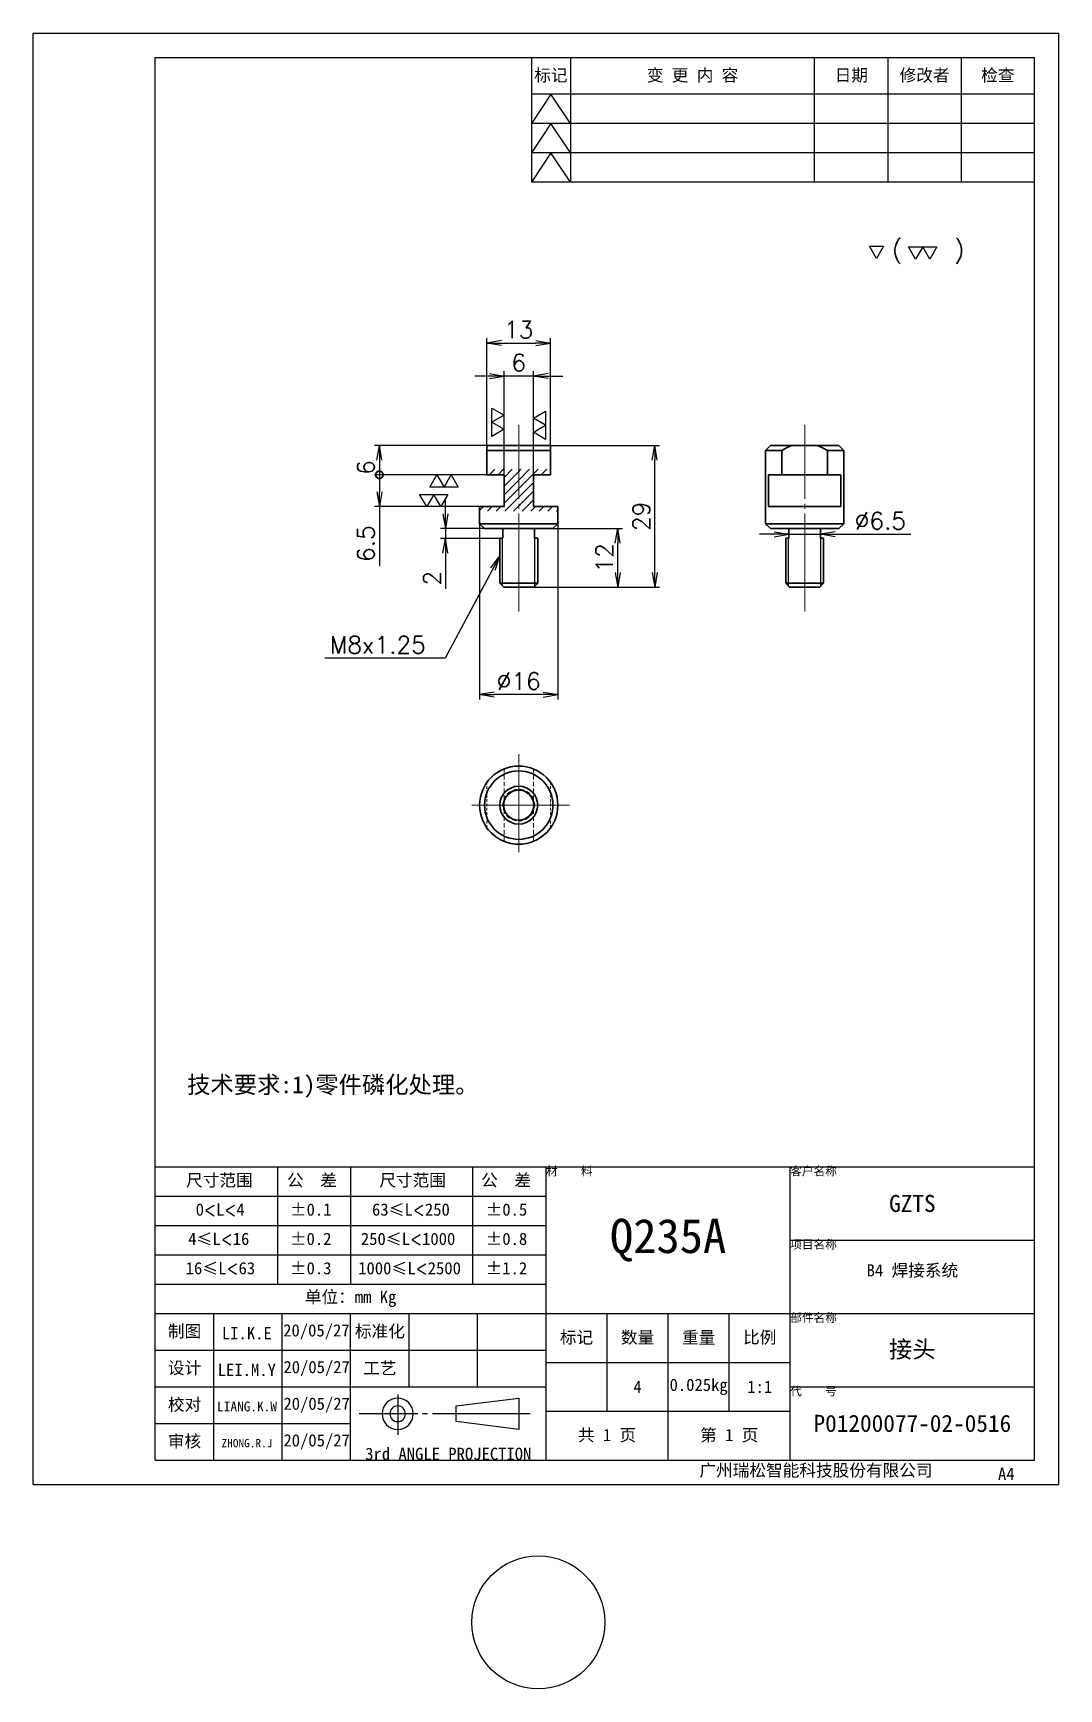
# Model space of a CAD drawing. Extents: x 0 to 18500, y -51 to 3802.
# Drawn here: x 17411.3 to 17621.3, y -46.9 to 291.9 of the extents above; entities that cross this region are included whole.
import ezdxf

# ---------------------------------------------------------------- set-up
doc = ezdxf.new("R2010")
doc.units = 0
doc.header["$MEASUREMENT"] = 0
doc.linetypes.add('CENTER-HOKUTO', pattern=[23, 20, -1, 1, -1])
doc.linetypes.add('HIDDEN-HOKUTO', pattern=[3.8, 2.5, -1.3])
doc.layers.get('0').update_dxf_attribs({"linetype": 'CONTINUOUS'})
doc.layers.get('DEFPOINTS').update_dxf_attribs({"linetype": 'CONTINUOUS'})
for name, color, linetype in [('AM_7', 2, 'CENTER-HOKUTO'), ('AM_HID', 1, 'HIDDEN-HOKUTO'), ('AM_VIS', 7, 'CONTINUOUS'), ('TITLE_FRAME', 7, 'CONTINUOUS'), ('WORD_DIM', 253, 'CONTINUOUS')]:
    doc.layers.add(name, color=color, linetype=linetype)
doc.layers.add('SOLID LINE', color=7, linetype='CONTINUOUS', lineweight=30)
doc.styles.get("Standard").update_dxf_attribs({"font": 'romans.shx', "bigfont": 'bigfont.shx'})
doc.dimstyles.get("Standard").update_dxf_attribs({"dimtxt": 3.5, "dimasz": 3, "dimexe": 1, "dimexo": 0, "dimgap": 1, "dimtad": 3, "dimdsep": 46, "dimtxsty": 'Standard', "dimblk1": 'OPEN', "dimblk2": 'OPEN', "dimsah": 1, "dimcen": 0, "dimclrd": 256, "dimclre": 256, "dimclrt": 3, "dimadec": 0, "dimazin": 0, "dimtfac": 1, "dimtmove": 0, "dimatfit": 3, "dimldrblk": 'OPEN', "dimfxl": 0, "dimtolj": 1, "dimtzin": 0, "dimarcsym": 0})
pattern_1 = [(45, (13035.3645, 12006.1917), (-0.88388348, 0.88388348), [])]

# ---------------------------------------------------------------- blocks, each defined once
blk = doc.blocks.new('_OPEN')
at = {"color": 0}
for p, q in [((-1, 0.17), (0, 0)), ((-1, -0.17), (0, 0)), ((0, 0), (-1, 0))]:
    blk.add_line(p, q, dxfattribs=at)
blk = doc.blocks.new('*D834')
at = {"layer": 'DEFPOINTS', "color": 0, "linetype": 'Continuous', "ltscale": 5}
for p in [(17517.23, 228.43), (17504.23, 207.49), (17517.23, 207.49)]:
    blk.add_point(p, dxfattribs=at)
at = {"layer": 'WORD_DIM', "linetype": 'Continuous', "lineweight": -2, "ltscale": 5}
for p, q in [((17504.23, 207.49), (17504.23, 229.43)), ((17507.23, 228.43), (17514.23, 228.43)), ((17517.23, 207.49), (17517.23, 229.43))]:
    blk.add_line(p, q, dxfattribs=at)
at = {"layer": 'WORD_DIM', "linetype": 'Continuous', "lineweight": -2, "ltscale": 5, "xscale": 3, "yscale": 3, "zscale": 3, "rotation": 180}
blk.add_blockref('_OPEN', (17504.23, 228.43), dxfattribs=at)
at = {"layer": 'WORD_DIM', "linetype": 'Continuous', "lineweight": -2, "ltscale": 5, "xscale": 3, "yscale": 3, "zscale": 3}
blk.add_blockref('_OPEN', (17517.23, 228.43), dxfattribs=at)
at = {"layer": 'WORD_DIM', "color": 3, "linetype": 'Continuous', "ltscale": 5, "insert": (17510.73, 231.18), "char_height": 3.5, "attachment_point": 5}
blk.add_mtext('\\A1;13', dxfattribs=at)
blk = doc.blocks.new('*D835')
at = {"layer": 'DEFPOINTS', "color": 0, "linetype": 'Continuous', "ltscale": 5}
for p in [(17502.73, 194.99), (17518.73, 194.99), (17502.73, 156.51)]:
    blk.add_point(p, dxfattribs=at)
at = {"layer": 'WORD_DIM', "linetype": 'Continuous', "lineweight": -2, "ltscale": 5}
for p, q in [((17502.73, 194.99), (17502.73, 155.51)), ((17518.73, 194.99), (17518.73, 155.51)), ((17515.73, 156.51), (17505.73, 156.51))]:
    blk.add_line(p, q, dxfattribs=at)
at = {"layer": 'WORD_DIM', "linetype": 'Continuous', "lineweight": -2, "ltscale": 5, "xscale": 3, "yscale": 3, "zscale": 3, "rotation": 180}
blk.add_blockref('_OPEN', (17502.73, 156.51), dxfattribs=at)
at = {"layer": 'WORD_DIM', "linetype": 'Continuous', "lineweight": -2, "ltscale": 5, "xscale": 3, "yscale": 3, "zscale": 3}
blk.add_blockref('_OPEN', (17518.73, 156.51), dxfattribs=at)
at = {"layer": 'WORD_DIM', "color": 3, "linetype": 'Continuous', "ltscale": 5, "insert": (17510.73, 159.26), "char_height": 3.5, "attachment_point": 5}
blk.add_mtext('\\A1;%%C16', dxfattribs=at)
blk = doc.blocks.new('*D836')
at = {"layer": 'DEFPOINTS', "color": 0, "linetype": 'Continuous', "ltscale": 5}
for p in [(17507.73, 221.7), (17507.73, 201.49), (17513.73, 201.49)]:
    blk.add_point(p, dxfattribs=at)
at = {"layer": 'WORD_DIM', "linetype": 'Continuous', "lineweight": -2, "ltscale": 5}
for p, q in [((17504.73, 221.7), (17501.73, 221.7)), ((17507.73, 201.49), (17507.73, 222.7)), ((17513.73, 221.7), (17507.73, 221.7)), ((17513.73, 201.49), (17513.73, 222.7)), ((17516.73, 221.7), (17519.73, 221.7))]:
    blk.add_line(p, q, dxfattribs=at)
at = {"layer": 'WORD_DIM', "linetype": 'Continuous', "lineweight": -2, "ltscale": 5, "xscale": 3, "yscale": 3, "zscale": 3}
blk.add_blockref('_OPEN', (17507.73, 221.7), dxfattribs=at)
at = {"layer": 'WORD_DIM', "linetype": 'Continuous', "lineweight": -2, "ltscale": 5, "xscale": 3, "yscale": 3, "zscale": 3, "rotation": 180}
blk.add_blockref('_OPEN', (17513.73, 221.7), dxfattribs=at)
at = {"layer": 'WORD_DIM', "color": 3, "linetype": 'Continuous', "ltscale": 5, "insert": (17510.73, 224.45), "char_height": 3.5, "attachment_point": 5}
blk.add_mtext('\\A1;6', dxfattribs=at)
blk = doc.blocks.new('_DotSmall')
at = {"color": 0, "linetype": 'ByBlock', "const_width": 0.5}
blk.add_lwpolyline([(-0.0625, 0, 1), (0.0625, 0, 1)], format="xyb", close=True, dxfattribs=at)
blk = doc.blocks.new('*D837')
at = {"layer": 'DEFPOINTS', "color": 0, "linetype": 'Continuous', "ltscale": 5}
for p in [(17504.23, 207.49), (17482.2, 201.49), (17504.23, 201.49)]:
    blk.add_point(p, dxfattribs=at)
at = {"layer": 'WORD_DIM', "linetype": 'Continuous', "lineweight": -2, "ltscale": 5}
for p, q in [((17504.23, 207.49), (17481.2, 207.49)), ((17482.2, 204.49), (17482.2, 201.49)), ((17504.23, 201.49), (17481.2, 201.49))]:
    blk.add_line(p, q, dxfattribs=at)
at = {"layer": 'WORD_DIM', "linetype": 'Continuous', "lineweight": -2, "ltscale": 5, "xscale": 3, "yscale": 3, "zscale": 3}
for name, p, rotation in [('_OPEN', (17482.2, 207.49), 90), ('_DotSmall', (17482.2, 201.49), 270)]:
    blk.add_blockref(name, p, dxfattribs=dict(at, rotation=rotation))
at = {"layer": 'WORD_DIM', "color": 3, "linetype": 'Continuous', "ltscale": 5, "insert": (17479.45, 202.99), "char_height": 3.5, "attachment_point": 5, "rotation": 90}
blk.add_mtext('\\A1;6', dxfattribs=at)
blk = doc.blocks.new('*D838')
at = {"layer": 'DEFPOINTS', "color": 0, "linetype": 'Continuous', "ltscale": 5}
for p in [(17504.23, 201.49), (17482.2, 194.99), (17502.73, 194.99)]:
    blk.add_point(p, dxfattribs=at)
at = {"layer": 'WORD_DIM', "linetype": 'Continuous', "lineweight": -2, "ltscale": 5}
for p, q in [((17504.23, 201.49), (17481.2, 201.49)), ((17482.2, 201.49), (17482.2, 197.99)), ((17502.73, 194.99), (17481.2, 194.99)), ((17482.2, 194.99), (17482.2, 182.82))]:
    blk.add_line(p, q, dxfattribs=at)
at = {"layer": 'WORD_DIM', "linetype": 'Continuous', "lineweight": -2, "ltscale": 5, "xscale": 3, "yscale": 3, "zscale": 3}
for name, p, rotation in [('_DotSmall', (17482.2, 201.49), 90), ('_OPEN', (17482.2, 194.99), 270)]:
    blk.add_blockref(name, p, dxfattribs=dict(at, rotation=rotation))
at = {"layer": 'WORD_DIM', "color": 3, "linetype": 'Continuous', "ltscale": 5, "insert": (17479.45, 187.41), "char_height": 3.5, "attachment_point": 5, "rotation": 90}
blk.add_mtext('\\A1;6.5', dxfattribs=at)
blk = doc.blocks.new('*D839')
at = {"layer": 'DEFPOINTS', "color": 0, "linetype": 'Continuous', "ltscale": 5}
for p in [(17517.73, 190.49), (17531.01, 190.49), (17513.81, 178.49)]:
    blk.add_point(p, dxfattribs=at)
at = {"layer": 'WORD_DIM', "linetype": 'Continuous', "lineweight": -2, "ltscale": 5}
for p, q in [((17517.73, 190.49), (17532.01, 190.49)), ((17531.01, 181.49), (17531.01, 187.49)), ((17513.81, 178.49), (17532.01, 178.49))]:
    blk.add_line(p, q, dxfattribs=at)
at = {"layer": 'WORD_DIM', "linetype": 'Continuous', "lineweight": -2, "ltscale": 5, "xscale": 3, "yscale": 3, "zscale": 3}
for p, rotation in [((17531.01, 190.49), 90), ((17531.01, 178.49), 270)]:
    blk.add_blockref('_OPEN', p, dxfattribs=dict(at, rotation=rotation))
at = {"layer": 'WORD_DIM', "color": 3, "linetype": 'Continuous', "ltscale": 5, "insert": (17528.26, 184.49), "char_height": 3.5, "attachment_point": 5, "rotation": 90}
blk.add_mtext('\\A1;12', dxfattribs=at)
blk = doc.blocks.new('*D840')
at = {"layer": 'DEFPOINTS', "color": 0, "linetype": 'Continuous', "ltscale": 5}
for p in [(17517.23, 207.49), (17538.58, 207.49), (17513.81, 178.49)]:
    blk.add_point(p, dxfattribs=at)
at = {"layer": 'WORD_DIM', "linetype": 'Continuous', "lineweight": -2, "ltscale": 5}
for p, q in [((17517.23, 207.49), (17539.58, 207.49)), ((17538.58, 181.49), (17538.58, 204.49)), ((17513.81, 178.49), (17539.58, 178.49))]:
    blk.add_line(p, q, dxfattribs=at)
at = {"layer": 'WORD_DIM', "linetype": 'Continuous', "lineweight": -2, "ltscale": 5, "xscale": 3, "yscale": 3, "zscale": 3}
for p, rotation in [((17538.58, 207.49), 90), ((17538.58, 178.49), 270)]:
    blk.add_blockref('_OPEN', p, dxfattribs=dict(at, rotation=rotation))
at = {"layer": 'WORD_DIM', "color": 3, "linetype": 'Continuous', "ltscale": 5, "insert": (17535.83, 192.99), "char_height": 3.5, "attachment_point": 5, "rotation": 90}
blk.add_mtext('\\A1;29', dxfattribs=at)
blk = doc.blocks.new('shiage2')
at = {"layer": 'WORD_DIM', "color": 3, "linetype": 'Continuous'}
for p, q in [((-1.44, 2.5), (4.33, 2.5)), ((0, 0), (-1.44, 2.5)), ((1.44, 2.5), (0, 0)), ((2.89, 0), (1.44, 2.5)), ((4.33, 2.5), (2.89, 0))]:
    blk.add_line(p, q, dxfattribs=at)
blk = doc.blocks.new('20')
at = {"layer": 'TITLE_FRAME', "color": 3, "linetype": 'Continuous'}
for points in [[(8.02, 2.99), (6.58, 5.49), (9.47, 5.49)], [(16.06, 2.82), (14.61, 5.33), (20.39, 5.33), (18.95, 2.82), (17.5, 5.33)]]:
    blk.add_lwpolyline(points, close=True, dxfattribs=at)
blk.add_text('(    )', height=3.5, dxfattribs=at).set_placement((11.23, 3.07))
blk = doc.blocks.new('*D841')
at = {"layer": 'DEFPOINTS', "color": 0, "linetype": 'Continuous', "ltscale": 5}
for p in [(17507.48, 190.49), (17495.72, 188.49), (17507.48, 188.49)]:
    blk.add_point(p, dxfattribs=at)
at = {"layer": 'WORD_DIM', "linetype": 'Continuous', "lineweight": -2, "ltscale": 5}
for p, q in [((17495.72, 193.49), (17495.72, 196.49)), ((17507.48, 190.49), (17494.72, 190.49)), ((17495.72, 190.49), (17495.72, 188.49)), ((17507.48, 188.49), (17494.72, 188.49)), ((17495.72, 185.49), (17495.72, 178.16))]:
    blk.add_line(p, q, dxfattribs=at)
at = {"layer": 'WORD_DIM', "linetype": 'Continuous', "lineweight": -2, "ltscale": 5, "xscale": 3, "yscale": 3, "zscale": 3}
for p, rotation in [((17495.72, 190.49), 270), ((17495.72, 188.49), 90)]:
    blk.add_blockref('_OPEN', p, dxfattribs=dict(at, rotation=rotation))
at = {"layer": 'WORD_DIM', "color": 3, "linetype": 'Continuous', "ltscale": 5, "insert": (17492.97, 180.32), "char_height": 3.5, "attachment_point": 5, "rotation": 90}
blk.add_mtext('\\A1;2', dxfattribs=at)
blk = doc.blocks.new('*D842')
at = {"layer": 'DEFPOINTS', "color": 0, "linetype": 'Continuous', "ltscale": 5}
for p in [(17566.02, 188.49), (17572.52, 189.33), (17572.52, 188.49)]:
    blk.add_point(p, dxfattribs=at)
at = {"layer": 'WORD_DIM', "linetype": 'Continuous', "lineweight": -2, "ltscale": 5}
for p, q in [((17566.02, 188.49), (17566.02, 190.33)), ((17572.52, 188.49), (17572.52, 190.33)), ((17563.02, 189.33), (17560.02, 189.33)), ((17566.02, 189.33), (17572.52, 189.33)), ((17575.52, 189.33), (17591.02, 189.33))]:
    blk.add_line(p, q, dxfattribs=at)
at = {"layer": 'WORD_DIM', "linetype": 'Continuous', "lineweight": -2, "ltscale": 5, "xscale": 3, "yscale": 3, "zscale": 3}
blk.add_blockref('_OPEN', (17566.02, 189.33), dxfattribs=at)
at = {"layer": 'WORD_DIM', "linetype": 'Continuous', "lineweight": -2, "ltscale": 5, "xscale": 3, "yscale": 3, "zscale": 3, "rotation": 180}
blk.add_blockref('_OPEN', (17572.52, 189.33), dxfattribs=at)
at = {"layer": 'WORD_DIM', "color": 3, "linetype": 'Continuous', "ltscale": 5, "insert": (17584.77, 192.08), "char_height": 3.5, "attachment_point": 5}
blk.add_mtext('\\A1;%%C6.5', dxfattribs=at)

msp = doc.modelspace()

# ---------------------------------------------------------------- hatches: boundary and pattern name
at = {"layer": 'WORD_DIM', "linetype": 'Continuous'}
h = msp.add_hatch(dxfattribs=at)
h.set_pattern_fill('ANSI31', color=256, scale=10, style=0)
h.set_pattern_definition(pattern_1)
h.paths.add_polyline_path([(17510.73215, 202.61133), (17504.23215, 202.61133), (17504.23215, 201.49158), (17507.73215, 201.49158), (17507.73215, 194.99158), (17502.73215, 194.99158), (17502.73215, 194.03738), (17510.73215, 194.03738)])
h = msp.add_hatch(dxfattribs=at)
h.set_pattern_fill('ANSI31', color=256, scale=10, style=0)
h.set_pattern_definition(pattern_1)
h.paths.add_polyline_path([(17517.23215, 202.61133), (17510.73215, 202.61133), (17510.73215, 194.03738), (17518.73215, 194.03738), (17518.73215, 194.99158), (17513.73215, 194.99158), (17513.73215, 201.49158), (17517.23215, 201.49158)])

# ---------------------------------------------------------------- linework, layer by layer
at = {"layer": 'AM_7', "lineweight": 13}
for p, q in [((17510.73215, 173.54616), (17510.73215, 211.68963)), ((17569.27079, 173.54616), (17569.27079, 211.68963)), ((17510.73215, 144.29563), (17510.73215, 123.49564)), ((17521.13217, 133.89563), (17500.33213, 133.89563))]:
    msp.add_line(p, q, dxfattribs=at)
at = {"layer": 'AM_HID', "lineweight": 13, "ltscale": 0.1625}
for p, q in [((17504.23215, 206.49158), (17510.73215, 206.49158)), ((17510.73215, 206.49158), (17517.23215, 206.49158)), ((17561.8546, 201.49158), (17561.8546, 194.99158)), ((17576.68699, 201.49158), (17576.68699, 194.99158))]:
    msp.add_line(p, q, dxfattribs=at)
at = {"layer": 'AM_HID', "lineweight": 13, "ltscale": 0.083408}
for p, q in [((17561.27079, 206.49158), (17564.6071, 206.49158)), ((17573.93449, 206.49158), (17577.27079, 206.49158))]:
    msp.add_line(p, q, dxfattribs=at)
at = {"layer": 'AM_HID', "lineweight": 13, "ltscale": 0.125}
for p, q in [((17564.6071, 201.49158), (17564.6071, 206.49158)), ((17573.93449, 206.49158), (17573.93449, 201.49158))]:
    msp.add_line(p, q, dxfattribs=at)
at = {"layer": 'AM_HID', "lineweight": 13, "ltscale": 0.2}
for p, q in [((17561.27079, 191.49158), (17569.27079, 191.49158)), ((17569.27079, 191.49158), (17577.27079, 191.49158))]:
    msp.add_line(p, q, dxfattribs=at)
at = {"layer": 'AM_HID', "lineweight": 13, "ltscale": 0.37081}
for p, q in [((17507.73215, 126.47943), (17507.73215, 141.31183)), ((17513.73215, 126.47943), (17513.73215, 141.31183))]:
    msp.add_line(p, q, dxfattribs=at)
at = {"layer": 'AM_HID', "lineweight": 13, "ltscale": 0.233185}
for p, q in [((17504.23215, 129.23194), (17504.23215, 138.55933)), ((17517.23215, 129.23194), (17517.23215, 138.55933))]:
    msp.add_line(p, q, dxfattribs=at)
at = {"layer": 'AM_HID', "lineweight": 13}
for points in [[(17564.6071, 206.49158), (17565.66349, 207.05786), (17566.67271, 207.49158)], [(17571.86888, 207.49158), (17572.9232, 207.03629), (17573.93449, 206.49158)]]:
    msp.add_lwpolyline(points, dxfattribs=at)
at = {"layer": 'AM_HID', "lineweight": 13, "ltscale": 0.37081}
msp.add_circle((17510.73215, 133.89563), 3.25, dxfattribs=at)
at = {"layer": 'AM_HID', "lineweight": 13}
for start, end in [(21.7867906, 158.2132042), (201.7867958, 338.2132094)]:
    msp.add_arc((17510.73215, 133.89563), 7, start, end, dxfattribs=at)
at = {"layer": 'AM_VIS', "lineweight": 35, "ltscale": 0.025}
for p, q in [((17504.23215, 206.49158), (17504.23215, 207.49158)), ((17517.23215, 206.49158), (17517.23215, 207.49158))]:
    msp.add_line(p, q, dxfattribs=at)
at = {"layer": 'AM_VIS', "lineweight": 35, "ltscale": 0.325}
msp.add_line((17504.23215, 207.49158), (17517.23215, 207.49158), dxfattribs=at)
at = {"layer": 'AM_VIS', "lineweight": 35, "ltscale": 0.035355}
for p, q in [((17562.27079, 207.49158), (17561.27079, 206.49158)), ((17576.27079, 207.49158), (17577.27079, 206.49158)), ((17503.73215, 190.49158), (17502.73215, 191.49158)), ((17507.48215, 188.49158), (17507.48215, 190.49158)), ((17513.98215, 188.49158), (17513.98215, 190.49158)), ((17517.73215, 190.49158), (17518.73215, 191.49158)), ((17562.27079, 190.49158), (17561.27079, 191.49158)), ((17566.02079, 188.49158), (17566.02079, 190.49158)), ((17572.52079, 188.49158), (17572.52079, 190.49158)), ((17576.27079, 190.49158), (17577.27079, 191.49158)), ((17506.85215, 188.49158), (17507.48215, 188.49158)), ((17513.98215, 188.49158), (17514.61216, 188.49158)), ((17565.39079, 188.49158), (17566.02079, 188.49158)), ((17572.5208, 188.49158), (17573.1508, 188.49158))]:
    msp.add_line(p, q, dxfattribs=at)
at = {"layer": 'AM_VIS', "lineweight": 35, "ltscale": 0.110048}
for p, q in [((17562.27079, 207.49158), (17566.67271, 207.49158)), ((17571.86888, 207.49158), (17576.27079, 207.49158))]:
    msp.add_line(p, q, dxfattribs=at)
at = {"layer": 'AM_VIS', "lineweight": 35, "ltscale": 0.129904}
msp.add_line((17571.86888, 207.49158), (17566.67271, 207.49158), dxfattribs=at)
at = {"layer": 'AM_VIS', "lineweight": 35, "ltscale": 0.1625}
for p, q in [((17504.23215, 206.49158), (17510.73215, 206.49158)), ((17510.73215, 206.49158), (17517.23215, 206.49158)), ((17507.73215, 201.49158), (17507.73215, 194.99158)), ((17513.73215, 201.49158), (17513.73215, 194.99158)), ((17561.8546, 201.49158), (17561.8546, 194.99158)), ((17576.68699, 201.49158), (17576.68699, 194.99158))]:
    msp.add_line(p, q, dxfattribs=at)
at = {"layer": 'AM_VIS', "lineweight": 35, "ltscale": 0.125}
for p, q in [((17504.23215, 201.49158), (17504.23215, 206.49158)), ((17517.23215, 206.49158), (17517.23215, 201.49158)), ((17564.6071, 206.49158), (17564.6071, 201.49158)), ((17573.93449, 206.49158), (17573.93449, 201.49158)), ((17502.73215, 194.99158), (17507.73215, 194.99158)), ((17513.73215, 194.99158), (17518.73215, 194.99158))]:
    msp.add_line(p, q, dxfattribs=at)
at = {"layer": 'AM_VIS', "lineweight": 35, "ltscale": 0.083408}
for p, q in [((17561.27079, 206.49158), (17564.6071, 206.49158)), ((17573.93449, 206.49158), (17577.27079, 206.49158))]:
    msp.add_line(p, q, dxfattribs=at)
at = {"layer": 'AM_VIS', "lineweight": 35, "ltscale": 0.375}
for p, q in [((17561.27079, 206.49158), (17561.27079, 191.49158)), ((17577.27079, 206.49158), (17577.27079, 191.49158))]:
    msp.add_line(p, q, dxfattribs=at)
at = {"layer": 'AM_VIS', "lineweight": 35, "ltscale": 0.0875}
for p, q in [((17504.23215, 201.49158), (17507.73215, 201.49158)), ((17513.73215, 201.49158), (17517.23215, 201.49158)), ((17502.73215, 194.99158), (17502.73215, 191.49158)), ((17518.73215, 194.99158), (17518.73215, 191.49158))]:
    msp.add_line(p, q, dxfattribs=at)
at = {"layer": 'AM_VIS', "lineweight": 35, "ltscale": 0.068813}
for p, q in [((17561.8546, 201.49158), (17564.6071, 201.49158)), ((17573.93449, 201.49158), (17576.68699, 201.49158))]:
    msp.add_line(p, q, dxfattribs=at)
at = {"layer": 'AM_VIS', "lineweight": 35, "ltscale": 0.233185}
msp.add_line((17573.93449, 201.49158), (17564.6071, 201.49158), dxfattribs=at)
at = {"layer": 'AM_VIS', "lineweight": 35, "ltscale": 0.37081}
msp.add_line((17561.8546, 194.99158), (17576.68699, 194.99158), dxfattribs=at)
at = {"layer": 'AM_VIS', "lineweight": 35, "ltscale": 0.2}
for p, q in [((17502.73215, 191.49158), (17518.73215, 191.49158)), ((17561.27079, 191.49158), (17569.27079, 191.49158)), ((17569.27079, 191.49158), (17577.27079, 191.49158))]:
    msp.add_line(p, q, dxfattribs=at)
at = {"layer": 'AM_VIS', "lineweight": 35, "ltscale": 0.175}
for p, q in [((17510.73215, 190.49158), (17503.73215, 190.49158)), ((17517.73215, 190.49158), (17510.73215, 190.49158)), ((17569.27079, 190.49158), (17562.27079, 190.49158)), ((17576.27079, 190.49158), (17569.27079, 190.49158))]:
    msp.add_line(p, q, dxfattribs=at)
at = {"layer": 'AM_VIS', "lineweight": 35, "ltscale": 0.28}
for p, q in [((17506.85215, 188.49158), (17506.85215, 179.29157)), ((17514.61216, 188.49158), (17514.61216, 179.29157)), ((17565.39079, 188.49158), (17565.39079, 179.29157)), ((17573.1508, 188.49158), (17573.1508, 179.29157))]:
    msp.add_line(p, q, dxfattribs=at)
at = {"layer": 'AM_VIS', "lineweight": 35, "ltscale": 0.097}
for p, q in [((17506.85215, 179.29157), (17514.61216, 179.29157)), ((17565.39079, 179.29157), (17573.1508, 179.29157))]:
    msp.add_line(p, q, dxfattribs=at)
at = {"layer": 'AM_VIS', "lineweight": 35, "ltscale": 0.028284}
for p, q in [((17507.65213, 178.49158), (17506.85215, 179.29157)), ((17513.81217, 178.49158), (17514.61216, 179.29157)), ((17566.19078, 178.49158), (17565.39079, 179.29157)), ((17572.35081, 178.49158), (17573.1508, 179.29157))]:
    msp.add_line(p, q, dxfattribs=at)
at = {"layer": 'AM_VIS', "lineweight": 35, "ltscale": 0.077}
for p, q in [((17510.73215, 178.49158), (17507.65213, 178.49158)), ((17510.73215, 178.49158), (17513.81217, 178.49158)), ((17569.27079, 178.49158), (17566.19078, 178.49158)), ((17569.27079, 178.49158), (17572.35081, 178.49158))]:
    msp.add_line(p, q, dxfattribs=at)
at = {"layer": 'AM_VIS', "lineweight": 35}
for points in [[(17564.6071, 206.49158), (17565.66349, 207.05786), (17566.67271, 207.49158)], [(17571.86888, 207.49158), (17572.9232, 207.03629), (17573.93449, 206.49158)]]:
    msp.add_lwpolyline(points, dxfattribs=at)
for radius in [8, 7, 3.88, 3.08]:
    msp.add_circle((17510.73215, 133.89563), radius, dxfattribs=at)
at = {"layer": 'TITLE_FRAME', "linetype": 'Continuous'}
for p, q in [((17436.31564, 286.86842), (17616.31564, 286.86842)), ((17436.31564, -0.13158), (17436.31564, 286.86842)), ((17513.31564, 286.86842), (17513.31564, 261.36842)), ((17521.31564, 286.86842), (17521.31564, 261.36842)), ((17571.31564, 261.36842), (17571.31564, 286.86842)), ((17586.31564, 286.86842), (17586.31564, 261.36842)), ((17601.31564, 286.86842), (17601.31564, 261.36842)), ((17616.31564, -0.13158), (17616.31564, 286.86842)), ((17616.31564, 279.36842), (17513.31564, 279.36842)), ((17517.31564, 279.36842), (17513.31564, 273.36842)), ((17521.31564, 273.36842), (17517.31564, 279.36842)), ((17616.31564, 273.36842), (17513.31564, 273.36842)), ((17517.31564, 273.36842), (17513.31564, 267.36842)), ((17521.31564, 267.36842), (17517.31564, 273.36842)), ((17616.31564, 267.36842), (17513.31564, 267.36842)), ((17517.31564, 267.36842), (17513.31564, 261.36842)), ((17521.31564, 261.36842), (17517.31564, 267.36842)), ((17616.31564, 261.36842), (17513.31564, 261.36842)), ((17436.31564, 59.86842), (17616.31564, 59.86842)), ((17436.31564, -0.13158), (17436.31564, 59.86842)), ((17461.31564, 59.86842), (17461.31564, 35.86842)), ((17476.31564, 59.86842), (17476.31564, 35.86842)), ((17501.31564, 35.86842), (17501.31564, 59.86842)), ((17516.31564, -0.13158), (17516.31564, 59.86842)), ((17566.31564, -0.13158), (17566.31564, 59.86842)), ((17616.31564, -0.13158), (17616.31564, 59.86842)), ((17436.31564, 53.86842), (17516.31564, 53.86842)), ((17436.31564, 47.86842), (17516.31564, 47.86842)), ((17566.31564, 44.86842), (17616.31564, 44.86842)), ((17436.31564, 41.86842), (17516.31564, 41.86842)), ((17436.31564, 35.86842), (17516.31564, 35.86842)), ((17436.31564, 29.86842), (17616.31564, 29.86842)), ((17448.31564, -0.13158), (17448.31564, 29.86842)), ((17462.31564, -0.13158), (17462.31564, 29.86842)), ((17476.31564, -0.13158), (17476.31564, 29.86842)), ((17488.31564, 14.86842), (17488.31564, 29.86842)), ((17502.31564, 14.86842), (17502.31564, 29.86842)), ((17528.81564, 9.86842), (17528.81564, 29.86842)), ((17541.31564, -0.13158), (17541.31564, 29.86842)), ((17553.81564, 9.86842), (17553.81564, 29.86842)), ((17436.31564, 22.36842), (17516.31564, 22.36842)), ((17516.31564, 19.86842), (17566.31564, 19.86842)), ((17436.31564, 14.86842), (17516.31564, 14.86842)), ((17566.31564, 14.86842), (17616.31564, 14.86842)), ((17436.31564, 7.36842), (17476.31564, 7.36842)), ((17516.31564, 9.86842), (17566.31564, 9.86842)), ((17436.31564, -0.13158), (17616.31564, -0.13158)), ((17436.31564, -0.13158), (17616.31564, -0.13158))]:
    msp.add_line(p, q, dxfattribs=at)
at = {"layer": 'TITLE_FRAME', "color": 2, "linetype": 'CENTER-HOKUTO'}
for p, q in [((17485.95012, 13.28684), (17485.95012, 5.01804)), ((17513.05572, 9.35084), (17478.04772, 9.35084))]:
    msp.add_line(p, q, dxfattribs=at)
at = {"layer": 'TITLE_FRAME', "color": 3, "linetype": 'Continuous'}
for p, q in [((17497.95012, 10.95084), (17510.75012, 12.55084)), ((17497.95012, 7.75084), (17497.95012, 10.95084)), ((17510.75012, 12.55084), (17510.75012, 6.15084)), ((17510.75012, 6.15084), (17497.95012, 7.75084))]:
    msp.add_line(p, q, dxfattribs=at)
for radius in [3.2, 1.6]:
    msp.add_arc((17485.95012, 9.35084), radius, 0, 359.9893827, dxfattribs=at)
at = {"layer": 'WORD_DIM', "linetype": 'Continuous'}
for p, q in [((17411.31564, 291.86842), (17621.31564, 291.86842)), ((17411.31564, -5.13158), (17411.31564, 291.86842)), ((17411.31564, 291.86842), (17621.31564, 291.86842)), ((17621.31564, -5.13158), (17621.31564, 291.86842)), ((17411.31564, -5.13158), (17621.31564, -5.13158))]:
    msp.add_line(p, q, dxfattribs=at)
at = {"layer": 'WORD_DIM', "linetype": 'Continuous', "ltscale": 5}
for p, q in [((17510.73215, 190.49158), (17507.48215, 190.49158)), ((17507.48215, 190.49158), (17507.48215, 188.49158)), ((17510.73215, 190.49158), (17513.98215, 190.49158)), ((17513.98215, 190.49158), (17513.98215, 188.49158)), ((17566.02079, 190.49158), (17566.02079, 188.49158)), ((17572.52079, 190.49158), (17572.52079, 188.49158)), ((17507.48215, 188.49158), (17506.85215, 188.49158)), ((17507.43621, 178.70751), (17507.43621, 188.49158)), ((17513.98215, 188.49158), (17514.61216, 188.49158)), ((17514.04592, 178.72533), (17514.04592, 188.49158)), ((17566.02079, 188.49158), (17565.39079, 188.49158)), ((17565.97485, 178.70751), (17565.97485, 188.49158)), ((17572.52079, 188.49158), (17573.1508, 188.49158)), ((17572.58456, 178.72533), (17572.58456, 188.49158))]:
    msp.add_line(p, q, dxfattribs=at)
at = {"layer": 'WORD_DIM', "linetype": 'Continuous'}
msp.add_circle((17514.73309, -33.33208), 13.60149, dxfattribs=at)

# ---------------------------------------------------------------- block references
at = {"layer": 'WORD_DIM', "linetype": 'Continuous', "ltscale": 5}
msp.add_blockref('20', (17575.93094, 242.77577), dxfattribs=at)
at = {"layer": 'WORD_DIM', "color": 3, "linetype": 'Continuous', "ltscale": 5}
for p, rotation in [((17507.73215, 210.79538), 90), ((17513.73215, 213.0733), 270), ((17496.87554, 201.49158), 180)]:
    msp.add_blockref('shiage2', p, dxfattribs=dict(at, rotation=rotation))
msp.add_blockref('shiage2', (17491.88652, 194.99158), dxfattribs=at)

# ---------------------------------------------------------------- texts
at = {"layer": 'SOLID LINE', "ltscale": 0.5}
for s, insert, char_height, width, attachment_point in [('\\pt15;{\\fSimHei|b0|i0|c134|p2;\\C3;标记}', (17517.31564, 283.11842), 2.5, 8, 5), ('\\pt15;{\\fSimHei|b0|i0|c134|p2;\\C3;变 更 内 容}', (17546.31564, 283.11842), 2.5, 50, 5), ('\\pt15;{\\fSimHei|b0|i0|c134|p2;\\C3;日期}', (17578.81564, 283.11842), 2.5, 15, 5), ('\\pt15;{\\fSimHei|b0|i0|c134|p2;\\C3;修改者}', (17593.81564, 283.11842), 2.5, 15, 5), ('\\pt15;{\\fSimHei|b0|i0|c134|p2;\\C3;检查}', (17608.81564, 283.11842), 2.5, 15, 5), ('\\pt84;{\\fSimHei|b0|i0|c134|p2;\\C3;技术要求:1)零件磷化处理。}', (17442.84539, 78.45217), 3.5, 112.9530351, 1), ('\\pt15;{\\fSimHei|b0|i0|c134|p2;\\C3;尺寸范围}', (17442.6356, 58.39736), 2.5, 45.3015188, 1), ('\\pt15;{\\fSimHei|b0|i0|c134|p2;\\C3;公  差}', (17463.28934, 58.39736), 2.5, 45.3015188, 1), ('\\pt15;{\\fSimHei|b0|i0|c134|p2;\\C3;尺寸范围}', (17482.18305, 58.39736), 2.5, 45.3015188, 1), ('\\pt15;{\\fSimHei|b0|i0|c134|p2;\\C3;公  差}', (17503.0217, 58.39736), 2.5, 45.3015188, 1), ('{\\fSimHei|b0|i0|c134|p2;\\C3;材    料}', (17516.31564, 59.86842), 1.75, 50, 1), ('\\pt10.5;{\\fSimHei|b0|i0|c134|p2;\\C3;客户名称}', (17566.31564, 59.86842), 1.75, 50, 1), ('\\pt15;{\\fSimHei|b0|i0|c134|p2;\\C3;0\\Fromans,bigfont|c134;\\H0.9583x;<\\fSimHei|b0|i0|c134|p2;\\H1.044x;L\\Fromans,bigfont|c134;\\H0.9583x;<\\fSimHei|b0|i0|c134|p2;\\H1.044x;4}', (17444.59617, 52.39736), 2.5, 45.3015188, 1), ('\\pt15;{\\fSimHei|b0|i0|c134|p2;\\C3;%%P0.1}', (17463.89798, 52.39736), 2.5, 45.3015188, 1), ('\\pt15;{\\fSimHei|b0|i0|c134|p2;\\C3;63\\H0.9583x;≤\\H1.044x;L\\Fromans,bigfont|c134;\\H0.9579x;<\\fSimHei|b0|i0|c134|p2;\\H1.044x;250}', (17480.69932, 52.39736), 2.5, 45.3015188, 1), ('\\pt15;{\\fSimHei|b0|i0|c134|p2;\\C3;%%P0.5}', (17503.96831, 52.39736), 2.5, 45.3015188, 1), ('{\\fSimHei|b0|i0|c134|p2;\\C3;GZTS}', (17591.31564, 52.36842), 3.5, 50, 5), ('\\pt42;{\\fSimHei|b0|i0|c134|p2;\\C3;Q235A}', (17541.31564, 44.86842), 7, 50, 5), ('\\pt15;{\\fSimHei|b0|i0|c134|p2;\\C3;4\\H0.9583x;≤\\H1.043x;L\\Fromans,bigfont|c134;\\H0.9588x;<\\fSimHei|b0|i0|c134|p2;\\H1.043x;16}', (17443.06215, 46.39736), 2.5, 45.3015188, 1), ('\\pt15;{\\fSimHei|b0|i0|c134|p2;\\C3;%%P0.2}', (17463.89798, 46.39736), 2.5, 45.3015188, 1), ('\\pt15;{\\fSimHei|b0|i0|c134|p2;\\C3;250\\H0.9583x;≤\\H1.044x;L\\Fromans,bigfont|c134;\\H0.9579x;<\\fSimHei|b0|i0|c134|p2;\\H1.044x;1000}', (17478.41668, 46.39736), 2.5, 45.3015188, 1), ('\\pt15;{\\fSimHei|b0|i0|c134|p2;\\C3;%%P0.8}', (17503.96831, 46.39736), 2.5, 45.3015188, 1), ('\\pt10.5;{\\fSimHei|b0|i0|c134|p2;\\C3;项目名称}', (17566.31564, 44.86842), 1.75, 50, 1), ('\\pt15;{\\fSimHei|b0|i0|c134|p2;\\C3;16\\H0.9583x;≤\\H1.044x;L\\Fromans,bigfont|c134;\\H0.9579x;<\\fSimHei|b0|i0|c134|p2;\\H1.044x;63}', (17442.54711, 40.39736), 2.5, 45.3015188, 1), ('\\pt15;{\\fSimHei|b0|i0|c134|p2;\\C3;%%P0.3}', (17463.89798, 40.39736), 2.5, 45.3015188, 1), ('\\pt15;{\\fSimHei|b0|i0|c134|p2;\\C3;%%P1.2}', (17503.96831, 40.39736), 2.5, 45.3015188, 1), ('{\\fSimHei|b0|i0|c134|p2;\\C3;B4 焊接系统\\P }', (17591.31564, 36.47879), 2.5, 50, 5), ('\\pt15;{\\fSimHei|b0|i0|c134|p2;\\C3;单位：mm Kg}', (17476.31564, 32.86842), 2.5, 80, 5), ('\\pt15;{\\fSimHei|b0|i0|c134|p2;\\C3;制图}', (17442.31564, 26.11842), 2.5, 12, 5), ('\\pt15;{\\fSimHei|b0|i0|c134|p2;\\C3;20/05/27}', (17469.31564, 26.11842), 2.5, 14, 5), ('\\pt15;{\\fSimHei|b0|i0|c134|p2;\\C3;标准化}', (17482.31564, 26.11842), 2.5, 12, 5), ('\\pt10.5;{\\fSimHei|b0|i0|c134|p2;\\C3;部件名称}', (17566.31564, 29.86842), 1.75, 50, 1), ('{\\fSimHei|b0|i0|c134|p2;\\C3;LI.K.E}', (17455.07172, 25.82617), 2.5, 14, 5), ('\\pt15;{\\fSimHei|b0|i0|c134|p2;\\C3;标记}', (17522.56564, 24.86842), 2.5, 12.5, 5), ('\\pt15;{\\fSimHei|b0|i0|c134|p2;\\C3;数量}', (17535.06564, 24.86842), 2.5, 12.5, 5), ('\\pt15;{\\fSimHei|b0|i0|c134|p2;\\C3;重量}', (17547.56564, 24.86842), 2.5, 12.5, 5), ('\\pt15;{\\fSimHei|b0|i0|c134|p2;\\C3;比例}', (17560.06564, 24.86842), 2.5, 12.5, 5), ('{\\fSimHei|b0|i0|c134|p2;\\C3;接头}', (17591.31564, 22.36842), 3.5, 50, 5), ('\\pt15;{\\fSimHei|b0|i0|c134|p2;\\C3;设计}', (17442.31564, 18.61842), 2.5, 12, 5), ('\\pt15;{\\fSimHei|b0|i0|c134|p2;\\C3;20/05/27}', (17469.36627, 18.61842), 2.5, 13.8987286, 5), ('{\\fSimHei|b0|i0|c134|p2;\\C3;LEI.M.Y}', (17455.07172, 18.32617), 2.5, 14, 5), ('\\pt15;{\\fSimHei|b0|i0|c134|p2;\\C3;工艺}', (17482.31564, 18.61842), 2.5, 12, 5), ('\\pt15;{\\fSimHei|b0|i0|c134|p2;\\C3;4}', (17535.06564, 14.86842), 2.5, 12.5, 5), ('\\pt15;{\\fSimHei|b0|i0|c134|p2;\\C3;0.025kg}', (17547.56564, 14.86842), 2.5, 12.5, 5), ('\\pt15;{\\fSimHei|b0|i0|c134|p2;\\C3;1:1}', (17560.06564, 14.86842), 2.5, 12.5, 5), ('\\pt10.5;{\\fSimHei|b0|i0|c134|p2;\\C3;代    号}', (17566.31564, 14.86842), 1.75, 50, 1), ('\\pt15;{\\fSimHei|b0|i0|c134|p2;\\C3;校对}', (17442.31564, 11.11842), 2.5, 12, 5), ('{\\fSimHei|b0|i0|c134|p2;\\C3;LIANG.K.W}', (17455.11766, 10.83739), 2, 11.2, 5), ('\\pt15;{\\fSimHei|b0|i0|c134|p2;\\C3;20/05/27}', (17469.36627, 11.11842), 2.5, 13.8987286, 5), ('{\\fSimHei|b0|i0|c134|p2;\\C3;P01200077-02-0516}', (17591.31564, 7.36842), 3.5, 50, 5), ('\\pt15;{\\fSimHei|b0|i0|c134|p2;\\C3;审核}', (17442.31564, 3.61842), 2.5, 12, 5), ('{\\fSimHei|b0|i0|c134|p2;\\C3;ZHONG.R.J}', (17455.09459, 3.33774), 1.7, 9.52, 5), ('\\pt15;{\\fSimHei|b0|i0|c134|p2;\\C3;20/05/27}', (17469.36627, 3.61842), 2.5, 13.8987286, 5), ('\\pt15;{\\fSimHei|b0|i0|c134|p2;\\C3;共 1 页}', (17528.81564, 4.86842), 2.5, 25, 5), ('\\pt15;{\\fSimHei|b0|i0|c134|p2;\\C3;第 1 页}', (17553.81564, 4.86842), 2.5, 25, 5), ('{\\fSimHei|b0|i0|c134|p2;\\C3;3rd ANGLE PROJECTION}', (17496.31564, -0.13158), 2.5, 40, 8)]:
    msp.add_mtext(s, dxfattribs=dict(at, insert=insert, char_height=char_height, width=width, attachment_point=attachment_point))
at = {"layer": 'SOLID LINE', "ltscale": 0.5, "insert": (17477.86798, 40.39736), "char_height": 2.5, "width": 45.3015188, "attachment_point": 1, "line_spacing_factor": 0.72}
msp.add_mtext('\\pt15;{\\fSimHei|b0|i0|c134|p2;\\C3;1000\\H0.9583x;≤\\H1.044x;L\\Fromans,bigfont|c134;\\H0.9579x;<\\fSimHei|b0|i0|c134|p2;\\H1.044x;2500}', dxfattribs=at)
at = {"layer": 'WORD_DIM', "color": 3, "linetype": 'Continuous', "ltscale": 5, "insert": (17491.69895, 164.9405), "char_height": 3.5, "width": 15.6647486, "attachment_point": 9}
msp.add_mtext('\\A1;M8x1.25', dxfattribs=at)
at = {"layer": 'WORD_DIM', "linetype": 'Continuous', "char_height": 2.5, "width": 66.8459239, "attachment_point": 1}
for s, insert in [('\\pt15;{\\fSimHei|b0|i0|c134|p2;\\C3;广州瑞松智能科技股份有限公司}', (17547.71669, -0.96523)), ('\\pt21;{\\fSimHei|b0|i0|c134|p2;\\C3;A4}', (17608.84271, -1.67452))]:
    msp.add_mtext(s, dxfattribs=dict(at, insert=insert))

# ---------------------------------------------------------------- dimensions: what is measured, and where the dimension line sits
at = {"layer": 'WORD_DIM', "color": 3, "linetype": 'Continuous', "ltscale": 5}
for base, p1, p2, picture, middle in [((17517.23215, 228.43058), (17504.23215, 207.49158), (17517.23215, 207.49158), '*D834', (17510.73215, 231.18058)), ((17507.73215, 221.70247), (17513.73215, 201.49158), (17507.73215, 201.49158), '*D836', (17510.73215, 224.45247))]:
    dim = msp.add_linear_dim(base=base, p1=p1, p2=p2, dimstyle='Standard', dxfattribs=at)
    dim.commit()
    dim.dimension.update_dxf_attribs({"geometry": picture, "text_midpoint": middle})
for base, p1, p2, override, picture, middle in [((17482.20195, 201.49158), (17504.23215, 207.49158), (17504.23215, 201.49158), {"dimblk1": 'OPEN', "dimblk2": 'DotSmall'}, '*D837', (17479.45195, 202.99158)), ((17482.20195, 194.99158), (17504.23215, 201.49158), (17502.73215, 194.99158), {"dimblk1": 'DotSmall'}, '*D838', (17479.45195, 187.40825))]:
    dim = msp.add_linear_dim(base=base, p1=p1, p2=p2, angle=90, dimstyle='Standard', override=override, dxfattribs=at)
    dim.commit()
    dim.dimension.update_dxf_attribs({"geometry": picture, "text_midpoint": middle})
at = {"layer": 'WORD_DIM', "linetype": 'Continuous', "ltscale": 5}
for base, p1, p2, picture, middle in [((17538.57777, 207.49158), (17513.81217, 178.49158), (17517.23215, 207.49158), '*D840', (17535.82777, 192.99158)), ((17495.72049, 188.49158), (17507.48215, 190.49158), (17507.48215, 188.49158), '*D841', (17492.97049, 180.32491))]:
    dim = msp.add_linear_dim(base=base, p1=p1, p2=p2, angle=90, dimstyle='Standard', dxfattribs=at)
    dim.commit()
    dim.dimension.update_dxf_attribs({"geometry": picture, "text_midpoint": middle})
at = {"layer": 'WORD_DIM', "color": 3, "linetype": 'Continuous', "ltscale": 5}
dim = msp.add_linear_dim(base=(17502.73215, 156.50909), p1=(17518.73215, 194.99158), p2=(17502.73215, 194.99158), text='%%C<>', dimstyle='Standard', dxfattribs=at)
dim.commit()
dim.dimension.update_dxf_attribs({"geometry": '*D835', "text_midpoint": (17510.73215, 159.25909)})
at = {"layer": 'WORD_DIM', "linetype": 'Continuous', "ltscale": 5}
dim = msp.add_linear_dim(base=(17572.52079, 189.32718), p1=(17566.02079, 188.49158), p2=(17572.52079, 188.49158), text='%%C<>', dimstyle='Standard', dxfattribs=at)
dim.commit()
dim.dimension.update_dxf_attribs({"geometry": '*D842', "text_midpoint": (17584.77079, 192.07718)})
at = {"layer": 'WORD_DIM', "color": 3, "linetype": 'Continuous', "ltscale": 5}
dim = msp.add_linear_dim(base=(17531.01321, 190.49158), p1=(17513.81217, 178.49158), p2=(17517.73215, 190.49158), angle=90, dimstyle='Standard', dxfattribs=at)
dim.commit()
dim.dimension.update_dxf_attribs({"geometry": '*D839', "text_midpoint": (17528.26321, 184.49158)})

# ---------------------------------------------------------------- leaders
at = {"layer": 'WORD_DIM', "linetype": 'Continuous', "ltscale": 5, "annotation_type": 0, "has_hookline": 1, "hookline_direction": 1, "text_width": 20.66667}
msp.add_leader([(17506.85215, 184.89157), (17495.69895, 163.9405), (17492.69895, 163.9405)], dimstyle='Standard', override={"dimgap": 1, "dimtad": 1}, dxfattribs=at)

doc.saveas('drawing.dxf')
